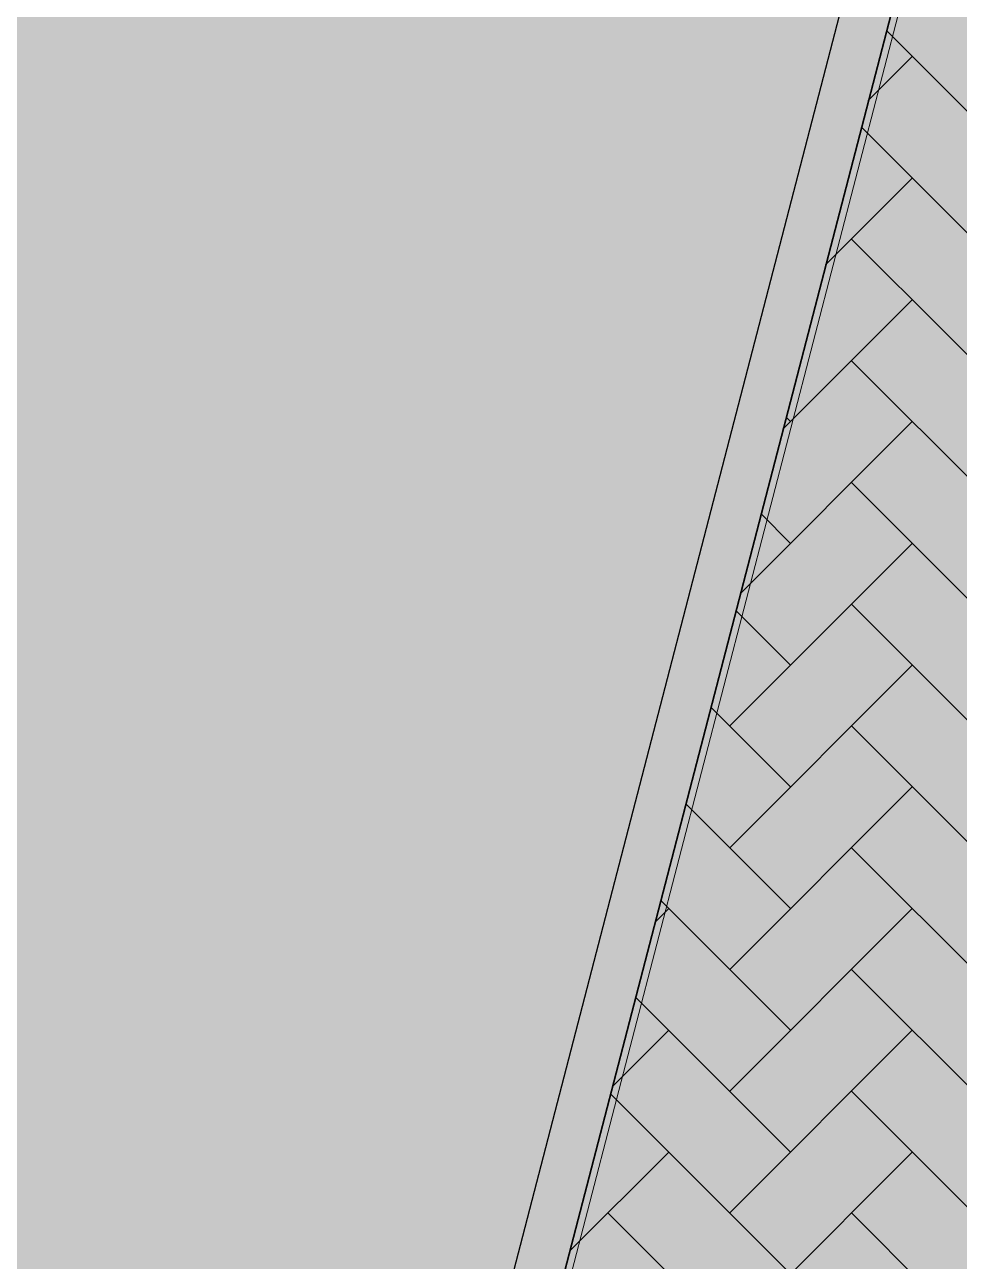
# Model space of a CAD drawing. Header units: millimetres. Extents: x 340454 to 342791, y 6993867 to 6995092.
# Drawn here: x 340760.371 to 340762.026, y 6994476.471 to 6994478.66 of the extents above; entities that cross this region are included whole.
import ezdxf

# ---------------------------------------------------------------- set-up
doc = ezdxf.new("R2010")
doc.units = ezdxf.units.MM
doc.header["$LTSCALE"] = 10
for name, color, linetype in [('A-MODELAGEM', 7, 'Continuous'), ('F-HZ-CORREDOR-FEAT', 2, 'Continuous'), ('Lotes', 7, 'Continuous'), ('TRAMA', 7, 'Continuous'), ('URB-Quadras', 3, 'Continuous')]:
    doc.layers.add(name, color=color, linetype=linetype)
pattern_1 = [(45, (337861.49948, 6993610.78793), (0, 0.215526147), [0.4572, -0.1524]), (135, (337861.60724, 6993610.8957), (2e-17, 0.215526147), [0.4572, -0.1524])]

msp = doc.modelspace()

# ---------------------------------------------------------------- hatches: boundary and pattern name
at = {"layer": 'TRAMA'}
h = msp.add_hatch(dxfattribs=at)
h.set_pattern_fill('MUDST', color=253, scale=0.8)
h.set_pattern_definition([(0, (340635.80378, 6994418.6693), (0.4, 0.2), [0.2, -0.2, 0, -0.2, 0, -0.2])])
edge = h.paths.add_edge_path()
edge.add_line((340775.2416, 6994463.544), (340773.927, 6994467.4514))
edge.add_line((340773.927, 6994467.4514), (340773.9635, 6994470.0807))
edge.add_line((340773.9635, 6994470.0807), (340774.8764, 6994473.1847))
edge.add_line((340774.8764, 6994473.1847), (340775.2781, 6994475.8504))
edge.add_line((340775.2781, 6994475.8504), (340772.3567, 6994478.4797))
edge.add_line((340772.3567, 6994478.4797), (340772.1113, 6994478.5688))
edge.add_arc((340767.3696, 6994475.5454), 5.6236, -34.9514, 32.522, ccw=False)
edge.add_arc((340777.8891, 6994467.0811), 7.9004, 138.42555, 185.75499)
edge.add_arc((340763.7674, 6994465.3081), 6.3375, 8.40289, 8.90329, ccw=False)
edge.add_arc((340763.7122, 6994465.6748), 6.3493, -132.91346, 5.05414, ccw=False)
edge.add_line((340759.389, 6994461.0247), (340758.6533, 6994458.1897))
edge.add_arc((340759.3499, 6994458.087), 0.7041, 171.6132, 219.1842)
edge.add_arc((340763.3772, 6994463.7126), 7.6002, 233.00768, 307.83901)
edge.add_arc((340770.7517, 6994453.5096), 5.0003, -10.2908, 122.8478, ccw=False)
edge.add_arc((340781.3976, 6994453.0042), 5.7391, 183.87556, 221.05114)
edge.add_arc((340774.748, 6994446.1866), 3.8318, -82.8353, 52.7098, ccw=False)
edge.add_line((340775.2259, 6994442.3847), (340779.3157, 6994440.2221))
edge.add_line((340779.3157, 6994440.2221), (340785.1272, 6994436.4533))
edge.add_line((340785.1272, 6994436.4533), (340786.6922, 6994435.4383))
edge.add_line((340786.6922, 6994435.4383), (340788.1895, 6994434.0507))
edge.add_line((340788.1895, 6994434.0507), (340789.8327, 6994433.5942))
edge.add_line((340789.8327, 6994433.5942), (340792.4255, 6994434.3976))
edge.add_line((340792.4255, 6994434.3976), (340794.8357, 6994432.9734))
edge.add_line((340794.8357, 6994432.9734), (340795.3493, 6994431.341))
edge.add_line((340795.3493, 6994431.341), (340796.2247, 6994427.2268))
edge.add_line((340796.2247, 6994427.2268), (340803.3064, 6994425.217))
edge.add_line((340803.3064, 6994425.217), (340814.8207, 6994465.865))
edge.add_arc((340823.0025, 6994471.6204), 10.0032, 142.14748, 215.12391, ccw=False)
edge.add_line((340815.104, 6994477.7587), (340815.44, 6994514.818))
edge.add_arc((340798.378, 6994522.6335), 18.7669, 303.1044, 335.38903, ccw=False)
edge.add_line((340808.6278, 6994506.913), (340808.0057, 6994472.3847))
edge.add_line((340808.0057, 6994472.3847), (340798.5128, 6994433.3732))
edge.add_line((340798.5128, 6994433.3732), (340797.6269, 6994433.8187))
edge.add_line((340797.6269, 6994433.8187), (340792.77, 6994436.1193))
edge.add_line((340792.77, 6994436.1193), (340790.9442, 6994439.5885))
edge.add_line((340790.9442, 6994439.5885), (340792.1858, 6994442.5464))
edge.add_line((340792.1858, 6994442.5464), (340790.9442, 6994444.7009))
edge.add_line((340790.9442, 6994444.7009), (340790.2868, 6994446.7459))
edge.add_line((340790.2868, 6994446.7459), (340790.725, 6994449.996))
edge.add_line((340790.725, 6994449.996), (340789.2643, 6994450.3977))
edge.add_line((340789.2643, 6994450.3977), (340786.1969, 6994450.069))
edge.add_line((340786.1969, 6994450.069), (340784.371, 6994449.6673))
edge.add_line((340784.371, 6994449.6673), (340784.9188, 6994447.7319))
edge.add_line((340784.9188, 6994447.7319), (340783.7867, 6994445.5774))
edge.add_line((340783.7867, 6994445.5774), (340782.1434, 6994445.3217))
edge.add_line((340782.1434, 6994445.3217), (340778.163, 6994448.1701))
edge.add_line((340778.163, 6994448.1701), (340777.8709, 6994452.2601))
edge.add_line((340777.8709, 6994452.2601), (340777.177, 6994455.2545))
edge.add_line((340777.177, 6994455.2545), (340776.4467, 6994460.0383))
edge.add_line((340776.4467, 6994460.0383), (340775.2416, 6994463.544))
h = msp.add_hatch(dxfattribs=at)
h.set_pattern_fill('AR-HBONE', color=253, scale=0.0015)
h.set_pattern_definition(pattern_1)
h.paths.add_polyline_path([(340764.3208, 6994483.6107), (340763.9211, 6994484.1399), (340763.4974, 6994484.817), (340762.7081, 6994481.7757), (340761.7563, 6994478.1081), (340762.8928, 6994478.1081), (340763.7438, 6994481.3873)])
h = msp.add_hatch(dxfattribs=at)
h.set_pattern_fill('AR-HBONE', color=253, scale=0.0015)
h.set_pattern_definition(pattern_1)
h.paths.add_polyline_path([(340762.8928, 6994478.1081), (340761.7563, 6994478.1081), (340760.6382, 6994473.7998), (340761.7053, 6994473.5326)])

# ---------------------------------------------------------------- linework, layer by layer
at = {"lineweight": 20}
msp.add_lwpolyline([(340759.0065, 6994467.4608), (340762.7064, 6994481.7173), (340729.4316, 6994491.6366, -0.02533), (340722.6396, 6994477.3185), (340759.0065, 6994467.4608)], format="xyb", close=True, dxfattribs=at)
at = {"layer": 'A-MODELAGEM', "color": 161, "linetype": 'Continuous', "lineweight": -3}
for points in [[(340760.0107, 6994480.1705), (340760.3258, 6994478.4044), (340760.639, 6994479.339)], [(340761.4168, 6994479.6243), (340760.7442, 6994478.9827), (340760.9168, 6994478.3975)], [(340761.4168, 6994479.6243), (340760.9168, 6994478.3975), (340761.7744, 6994478.1749)], [(340761.5785, 6994478.9691), (340761.4168, 6994479.6243), (340760.9168, 6994478.3975)], [(340761.4168, 6994479.6243), (340761.7744, 6994478.1749), (340762.1042, 6994479.4459)], [(340761.9192, 6994479.4939), (340761.5785, 6994478.9691), (340761.6779, 6994478.566)], [(340762.0029, 6994479.4722), (340761.9192, 6994479.4939), (340761.6779, 6994478.566)], [(340762.0029, 6994479.4722), (340761.6779, 6994478.566), (340761.7175, 6994478.4055)], [(340762.0193, 6994479.4679), (340762.0029, 6994479.4722), (340761.7175, 6994478.4055)], [(340761.7302, 6994478.354), (340762.0193, 6994479.4679), (340761.7175, 6994478.4055)], [(340763.8742, 6994478.3069), (340762.1042, 6994479.4459), (340761.7744, 6994478.1749)], [(340760.639, 6994479.339), (340760.3258, 6994478.4044), (340760.7442, 6994478.9827)], [(340760.7442, 6994478.9827), (340760.3258, 6994478.4044), (340760.4349, 6994477.7928)], [(340760.7442, 6994478.9827), (340760.4349, 6994477.7928), (340760.9168, 6994478.3975)], [(340761.5785, 6994478.9691), (340760.9168, 6994478.3975), (340761.3491, 6994478.2853)], [(340761.6779, 6994478.566), (340761.5785, 6994478.9691), (340761.3491, 6994478.2853)], [(340761.6779, 6994478.566), (340761.3491, 6994478.2853), (340761.5888, 6994478.2231)], [(340761.7175, 6994478.4055), (340761.6779, 6994478.566), (340761.5888, 6994478.2231)], [(340760.3258, 6994478.4044), (340760.0101, 6994477.4625), (340760.4349, 6994477.7928)], [(340760.9168, 6994478.3975), (340760.4349, 6994477.7928), (340760.5276, 6994477.2733)], [(340760.5276, 6994477.2733), (340761.3083, 6994477.0707), (340760.9168, 6994478.3975)], [(340761.1748, 6994477.7657), (340760.9168, 6994478.3975), (340760.5276, 6994477.2733)], [(340760.9168, 6994478.3975), (340761.3083, 6994477.0707), (340761.4765, 6994477.0271)], [(340760.9168, 6994478.3975), (340761.4765, 6994477.0271), (340761.7744, 6994478.1749)], [(340761.3491, 6994478.2853), (340760.9168, 6994478.3975), (340761.1748, 6994477.7657)], [(340761.7175, 6994478.4055), (340761.5888, 6994478.2231), (340761.6635, 6994478.2037)], [(340761.7302, 6994478.354), (340761.7175, 6994478.4055), (340761.6635, 6994478.2037)], [(340761.7302, 6994478.354), (340761.6635, 6994478.2037), (340761.6895, 6994478.1969)], [(340763.8742, 6994478.3069), (340761.7744, 6994478.1749), (340763.3313, 6994476.2158)], [(340761.5888, 6994478.2231), (340761.3491, 6994478.2853), (340761.1748, 6994477.7657)], [(340761.5888, 6994478.2231), (340761.1748, 6994477.7657), (340761.3551, 6994477.3244)], [(340761.6635, 6994478.2037), (340761.5888, 6994478.2231), (340761.3551, 6994477.3244)], [(340761.6635, 6994478.2037), (340761.3551, 6994477.3244), (340761.3993, 6994477.2161)], [(340761.6895, 6994478.1969), (340761.6635, 6994478.2037), (340761.3993, 6994477.2161)], [(340761.4211, 6994477.1628), (340761.6895, 6994478.1969), (340761.3993, 6994477.2161)], [(340761.7744, 6994478.1749), (340761.4765, 6994477.0271), (340763.3313, 6994476.2158)], [(340760.4349, 6994477.7928), (340760.0101, 6994477.4625), (340760.1027, 6994476.5144)], [(340760.4349, 6994477.7928), (340760.1027, 6994476.5144), (340760.5276, 6994477.2733)], [(340761.1748, 6994477.7657), (340760.5276, 6994477.2733), (340760.9711, 6994477.1582)], [(340761.3551, 6994477.3244), (340761.1748, 6994477.7657), (340760.9711, 6994477.1582)], [(340761.3551, 6994477.3244), (340760.9711, 6994477.1582), (340761.2903, 6994477.0754)], [(340761.3993, 6994477.2161), (340761.3551, 6994477.3244), (340761.2903, 6994477.0754)], [(340760.5276, 6994477.2733), (340760.1027, 6994476.5144), (340760.1383, 6994476.1492)], [(340760.1383, 6994476.1492), (340761.1786, 6994475.8792), (340760.5276, 6994477.2733)], [(340760.8082, 6994476.6725), (340760.5276, 6994477.2733), (340760.1383, 6994476.1492)], [(340760.5276, 6994477.2733), (340761.1786, 6994475.8792), (340761.4038, 6994476.7471)], [(340760.5276, 6994477.2733), (340761.4038, 6994476.7471), (340761.3083, 6994477.0707)], [(340760.9711, 6994477.1582), (340760.5276, 6994477.2733), (340760.8082, 6994476.6725)], [(340761.3993, 6994477.2161), (340761.2903, 6994477.0754), (340761.357, 6994477.0581)], [(340761.4211, 6994477.1628), (340761.3993, 6994477.2161), (340761.357, 6994477.0581)], [(340761.2903, 6994477.0754), (340760.9711, 6994477.1582), (340760.8082, 6994476.6725)], [(340761.4211, 6994477.1628), (340761.357, 6994477.0581), (340761.3916, 6994477.0491)], [(340761.2903, 6994477.0754), (340760.8082, 6994476.6725), (340761.0506, 6994476.1534)], [(340761.357, 6994477.0581), (340761.2903, 6994477.0754), (340761.0506, 6994476.1534)], [(340761.3083, 6994477.0707), (340761.4038, 6994476.7471), (340761.4765, 6994477.0271)], [(340761.357, 6994477.0581), (340761.0506, 6994476.1534), (340761.0915, 6994476.0658)], [(340761.3916, 6994477.0491), (340761.357, 6994477.0581), (340761.0915, 6994476.0658)], [(340761.1203, 6994476.004), (340761.3916, 6994477.0491), (340761.0915, 6994476.0658)], [(340763.3313, 6994476.2158), (340761.4765, 6994477.0271), (340761.4038, 6994476.7471)], [(340761.4038, 6994476.7471), (340761.1786, 6994475.8792), (340761.6387, 6994475.9512)], [(340763.3313, 6994476.2158), (340761.4038, 6994476.7471), (340761.6387, 6994475.9512)], [(340760.8082, 6994476.6725), (340760.1383, 6994476.1492), (340760.593, 6994476.0312)], [(340761.0506, 6994476.1534), (340760.8082, 6994476.6725), (340760.593, 6994476.0312)]]:
    msp.add_solid(points, dxfattribs=at)
at = {"layer": 'F-HZ-CORREDOR-FEAT', "color": 2, "linetype": 'Continuous', "lineweight": -3}
for points in [[(340758.9351, 6994467.5837, 722.4697), (340762.5853, 6994481.649, 723.6758), (340729.4894, 6994491.515, 723.5886), (340729.0869, 6994490.5526, 723.474), (340728.6779, 6994489.5929, 723.3594), (340728.2625, 6994488.636, 723.2448), (340727.8408, 6994487.6818, 723.1302), (340727.4127, 6994486.7305, 723.0156), (340726.9783, 6994485.782, 722.9011), (340726.5376, 6994484.8365, 722.7865), (340726.0906, 6994483.8939, 722.6719), (340725.6374, 6994482.9543, 722.5573), (340725.1779, 6994482.0177, 722.4427), (340724.7121, 6994481.0843, 722.3281), (340724.2402, 6994480.1539, 722.2136), (340723.7621, 6994479.2268, 722.099), (340723.2778, 6994478.3028, 721.9844), (340722.7873, 6994477.3821, 721.8698), (340722.7873, 6994477.3821, 721.8698), (340758.9351, 6994467.5837, 722.4697)], [(340764.4039, 6994480.3496, 723.72), (340766.8922, 6994489.9332, 724.5), (340765.9399, 6994490.2447, 724.5), (340764.9876, 6994490.5562, 724.5), (340756.7035, 6994458.6356, 721.7628), (340754.7893, 6994451.2597, 721.1303), (340715.5581, 6994462.0342, 719.996), (340715.0514, 6994460.9264, 719.9019), (340714.6693, 6994460.0909, 719.831), (340714.149, 6994458.9532, 719.7272), (340710.749, 6994451.5191, 719.0487), (340711.7347, 6994451.2394, 719.049), (340712.6941, 6994450.9671, 719.049), (340716.6643, 6994459.6563, 719.83), (340754.2868, 6994449.3236, 720.6103), (340755.9916, 6994447.9496, 721)]]:
    msp.add_polyline3d(points, dxfattribs=at)
at = {"layer": 'Lotes', "color": 253}
msp.add_line((340762.7081, 6994481.7757), (340759.0082, 6994467.5191), dxfattribs=at)
at = {"layer": 'Lotes'}
msp.add_lwpolyline([(340814.8297, 6994465.8967, -0.329637), (340815.1129, 6994477.7903), (340815.6276, 6994534.5473), (340837.6919, 6994554.8934, -0.019549), (340816.0881, 6994580.1396, -0.011155), (340804.4536, 6994595.5903), (340780.2367, 6994577.2322), (340785.5971, 6994569.9693), (340782.252, 6994557.0798), (340779.0084, 6994544.5814), (340775.4334, 6994530.806), (340771.774, 6994516.7056), (340768.9477, 6994505.8152), (340765.6816, 6994493.2304), (340762.688, 6994481.6953), (340758.9881, 6994467.4387), (340754.7892, 6994451.2595), (340715.3822, 6994462.0823, -0.041301), (340714.8638, 6994460.5161), (340710.7491, 6994451.5191), (340803.3137, 6994425.2493), (340814.8297, 6994465.8967, -0.329637)], format="xyb", close=True, dxfattribs=at)
at = {"layer": 'URB-Quadras', "color": 252, "lineweight": 0}
msp.add_lwpolyline([(340837.6919, 6994554.8934, -0.019549), (340816.0881, 6994580.1396, -0.011155), (340804.4536, 6994595.5903), (340780.2367, 6994577.2322), (340785.5971, 6994569.9693), (340782.252, 6994557.0798), (340779.0084, 6994544.5814), (340775.4334, 6994530.806), (340771.774, 6994516.7056), (340768.9477, 6994505.8152), (340765.6816, 6994493.2304), (340762.688, 6994481.6953), (340758.9881, 6994467.4387), (340754.7892, 6994451.2595), (340715.3822, 6994462.0823, -0.041301), (340714.8638, 6994460.5161), (340709.0659, 6994447.8388), (340802.2233, 6994421.4008), (340814.8147, 6994465.8437, -0.327026), (340815.1129, 6994477.7903), (340815.6276, 6994534.5473), (340837.6919, 6994554.8934, -0.019145)], format="xyb", close=True, dxfattribs=at)

doc.saveas('drawing.dxf')
